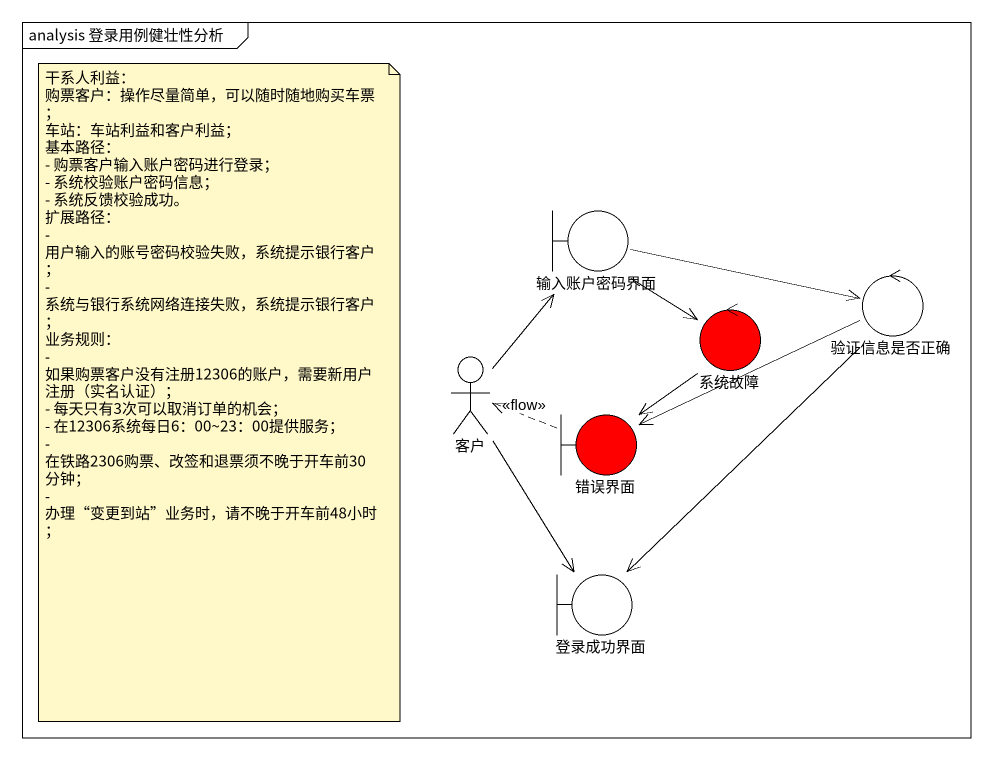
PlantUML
@startuml
mainframe analysis 登录用例健壮性分析
boundary 输入账户密码界面
control 系统故障 #FF0000
control 验证信息是否正确
actor 客户
boundary 错误界面 #FF0000
boundary 登录成功界面
输入账户密码界面 --> 系统故障
输入账户密码界面 -right-> 验证信息是否正确
系统故障 --> 错误界面
验证信息是否正确 -left-> 错误界面
验证信息是否正确 --> 登录成功界面
客户 -up-> 输入账户密码界面
客户 --> 登录成功界面
错误界面 .left.> 客户 : <<flow>>
note as N1
  干系人利益：
  购票客户：操作尽量简单，可以随时随地购买车票；
  车站：车站利益和客户利益；
  基本路径：
  - 购票客户输入账户密码进行登录；
  - 系统校验账户密码信息；
  - 系统反馈校验成功。
  扩展路径：
  - 用户输入的账号密码校验失败，系统提示银行客户；
  - 系统与银行系统网络连接失败，系统提示银行客户；
  业务规则：
  - 如果购票客户没有注册12306的账户，需要新用户注册（实名认证）；
  - 每天只有3次可以取消订单的机会；
  - 在12306系统每日6：00~23：00提供服务；
  - 在铁路2306购票、改签和退票须不晚于开车前30分钟；
  - 办理“变更到站”业务时，请不晚于开车前48小时；
end note
@enduml
